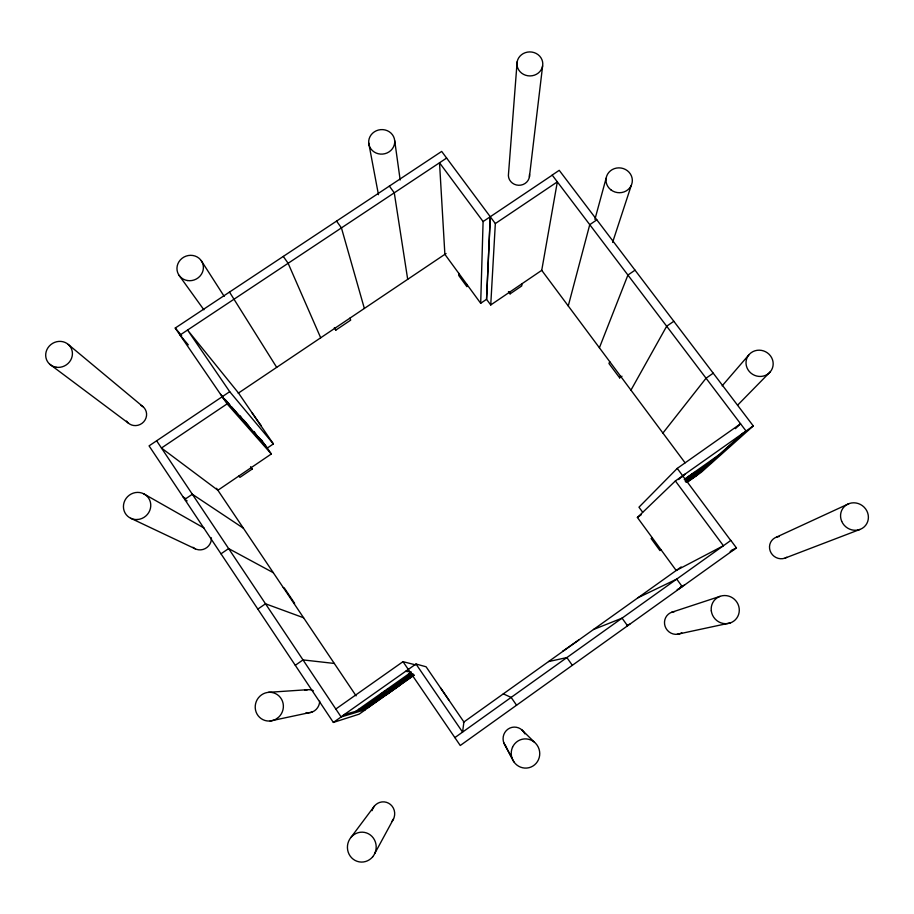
<?xml version="1.0" encoding="UTF-8"?>
<svg xmlns="http://www.w3.org/2000/svg" width="914" height="914" viewBox="0 0 914 914"><rect width="100%" height="100%" fill="white"/><g stroke="black" fill="none" stroke-linecap="round" stroke-linejoin="round"><path stroke-width="1.37" d="M480.695 303.288L483.095 221.554L439.52 162.783L444.878 254.332L480.695 303.288L486.556 299.312L490.281 216.767L441.679 151.416L175.237 328.046L227.106 403.885L271.309 453.984L217.886 490.258L161.458 448.02L227.106 403.885M490.738 304.968L495.331 223.564L490.281 216.767L486.556 299.312L490.738 304.968L541.728 270.338L557.334 181.875L495.331 223.564M517.13 61.878L508.527 173.569A10.58 9.997 1.8 0 0 518.592 185.268A10.58 9.997 1.8 0 0 529.503 174.346M522.008 283.728L521.711 285.956L510.092 293.851L510.32 291.669M529.4 176.95L542.619 65.911A12.922 12.008 1.4 0 0 525.31 52.669A12.922 12.008 1.4 0 0 521.677 73.177A12.922 12.008 1.4 0 0 542.619 65.911M568.257 305.962L589.747 224.673L596.842 219.863M594.911 219.36L606.142 178.161M612.597 242.381L631.243 185.485M599.401 347.777L627.918 275.045L635.036 270.178M609.764 361.693L608.952 363.498L619.646 377.848L621.977 376.237M619.646 377.848L620.503 376.122M374.774 853.47L393.568 818.864M630.957 390.141L666.672 326.229L673.824 321.282M350.93 837.453L374.397 806.079M662.913 433.053L706.054 378.213L713.24 373.186M722.151 385.845L748.852 354.883M449.162 700.478L440.502 687.819M737.575 405.199L770.365 371.724A13.699 13.013 24.8 0 0 761.385 350.37A13.699 13.013 24.8 0 0 747.035 367.851A13.699 13.013 24.8 0 0 770.365 371.724M735.393 428.655L740.569 423.776L677.24 468.402L638.966 507.19L642.645 512.194M675.377 480.947L723.408 545.738L676.189 570.485L637.389 517.461L675.377 480.947L753.273 425.935L559.231 170.324L552.182 175.065L746.053 431.02L695.291 476.525M678.656 479.587L682.678 475.794L730.754 540.494M682.221 476.822L685.294 473.909M685.306 479.576L689.053 476.114M685.009 480.41L692.275 473.715M694.297 472.412L687.031 479.096L707.356 464.735M692.938 478.193L743.185 433.053M692.126 478.445L699.347 471.944L685.466 481.747M700.501 470.904L715.296 457.583M753.273 425.935L701.198 472.344L687.145 482.272M652.185 537.683L651.111 538.506L659.954 550.582L661.073 549.828M463.375 722.368L681.193 566.92M454.864 737.609L730.857 540.414L736.433 547.909L460.256 745.504L403.005 661.667L335.815 709.024M341.036 716.85L415.984 664.01L426.073 666.774L463.912 721.98L462.564 732.103L415.984 664.01M267.288 448.089L222.228 396.745L267.299 448.054L273.377 443.918L229.711 391.683L149.062 445.872L333.359 722.437L341.116 716.964L365.36 709.641L414.145 675.172M344.121 714.679L355.82 711.298L411.46 672.007M684.232 479.393L718.575 455.149M362.31 708.304L383.891 693.075M389.25 689.282L410.717 674.121M687.591 478.57L707.973 464.175M362.595 708.224L384.108 693.029M389.467 689.259L410.877 674.132M363.452 709.115L413.094 674.052M685.386 481.587L702.375 469.693M412.911 674.292L392.243 688.893L394.734 688.562M355.82 711.298L367.405 707.984L413.962 675.092M686.517 482.409L693.955 477.268M637.389 517.461L641.377 514.651M365.417 709.732L359.145 714.165L333.359 722.437M295.291 665.301L303.002 659.908L334.307 663.45M257.839 609.101L265.517 603.788L303.597 617.773M220.994 553.815L228.637 548.583L273.309 572.701M250.573 466.711L252.173 469.053L239.994 477.325L238.657 476.16M483.095 221.554L552.25 175.157M238.188 393.237L446.066 253.532M334.284 327.829L335.884 330.08L350.668 320.14L349.993 318.095M446.626 158.065L180.024 335.05L188.284 344.852M731.337 550.411L736.433 547.909M730.16 551.53L733.976 549.668M638.063 597.699L676.726 579.099L682.255 586.674L679.696 587.782M776.432 537.135L849.015 503.625M680.793 586.685L684.483 585.074M677.205 589.553L679.776 588.445M593.494 629.506L622.057 618.15L627.564 625.804M785.046 558.1L859.948 529.446M578.722 640.051L562.864 651.134L563.424 650.962M627.13 625.107L629.803 624.193M671.619 612.289L719.958 596.385M358.916 709.241L365.783 707.356M369.656 706.282L366.32 707.208L387.079 692.538L389.741 692.092M548.571 661.565L566.863 657.577L572.335 665.312M677.125 634.316L730.537 622.857M270.144 721.009L311.971 712.109M386.542 694.674L399.018 685.854M381.172 693.52L386.656 692.606M383.709 691.601L392.437 690.299M386.702 689.613L391.843 688.939M268.442 692.332L307.572 689.693M408.866 673.972L412.614 674.269M405.542 671.322L410.272 671.87M403.005 661.667L415.539 664.878M293.565 602.852L294.605 603.297L284.345 588.033L283.249 587.496M503.306 693.875L511.132 697.393L516.57 705.22M130.759 518.284L195.299 548.846M143.429 493.64L204.142 528.098M187.13 500.906L184.742 499.41L192.34 494.257L243.398 528.212M183.108 496.953L185.451 498.438M49.893 364.355L128.36 423.125M68.207 344.395L143.087 406.753M250.904 467.842L252.173 469.053M521.825 729.84L534.541 742.294M220.503 394.151L223.267 397.316M225.118 399.418L229.722 404.685M231.573 406.787L265.86 445.952L271.309 453.984M243.158 419.457L248.768 425.878M258.628 437.178L262.786 441.93L261.175 439.577M175.237 328.046L181.657 335.689M259.953 424.336L261.164 425.798L251.967 412.66M541.659 270.247L685.066 462.804M677.24 468.402L682.689 475.737M508.447 291.612L510.092 293.851M389.364 186.102L394.277 192.82L407.69 279.318M179.053 275.32L203.891 309.8M336.558 221.108L341.436 227.894L364.355 308.452M283.283 256.423L288.127 263.289L320.688 337.792M229.505 292.069L276.691 367.359M273.377 443.918L238.508 393.02L187.553 330.045L229.711 391.683M263.278 442.502L264.889 444.844M254.115 431.522L257.268 436.149M240.222 415.904L242.633 419.435M216.549 488.282L356.083 695.851M156.625 440.788L341.116 716.964M201.286 260.684L224.181 296.353M505.191 745.516L513.874 761.83M503.797 742.796L512.126 758.437M335.118 328.092L335.884 330.08M368.708 142.961L378.453 194.682M394.699 140.71A13.047 12.259 -7.4 0 1 376.088 153.015A13.047 12.259 -7.4 0 1 374.329 131.856A13.047 12.259 -7.4 0 1 394.699 140.71L400.172 180.001M458.702 273.229L458.759 275.514L466.917 286.676L466.905 284.448M319.672 701.221A11.631 11.299 -67.4 0 1 306.099 712.623M304.67 690.344A11.631 11.299 -67.4 0 1 313.319 690.733M372.032 810.661A11.951 11.539 -83.2 0 1 388.599 803.212A11.951 11.539 -83.2 0 1 391.923 821.492M211.408 537.832A11.265 10.865 -43.5 0 1 192.911 547.292M140.767 405.268A11.048 10.5 -34 0 1 143.738 421.788A11.048 10.5 -34 0 1 126.543 421.068M681.764 632.842A11.528 11.174 49.4 0 1 665.118 626.41A11.528 11.174 49.4 0 1 674.486 611.649M786.794 557.266A11.448 10.945 40.2 0 1 770.182 550.982A11.448 10.945 40.2 0 1 779.265 536.507M506.493 747.092A11.733 11.448 78.9 0 1 507.898 729.201A11.733 11.448 78.9 0 1 524.887 733.873M277.079 718.461A14.475 14.007 -64.7 0 0 275.582 693.635A14.475 14.007 -64.7 0 0 255.235 707.916A14.475 14.007 -64.7 0 0 277.079 718.461M372.706 856.772A14.978 14.384 -82.2 0 0 364.492 832.391A14.978 14.384 -82.2 0 0 348.223 852.214A14.978 14.384 -82.2 0 0 372.706 856.772M137.706 519.506A13.95 13.31 -41.1 0 0 148.639 498.153A13.95 13.31 -41.1 0 0 124.978 500.255A13.95 13.31 -41.1 0 0 137.706 519.506M610.94 189.872A13.196 12.419 8.4 0 0 632.191 182.377A13.196 12.419 8.4 0 0 614.368 168.633A13.196 12.419 8.4 0 0 610.94 189.872M187.416 280.541A13.333 12.59 -22.7 0 0 202.759 263.609A13.333 12.59 -22.7 0 0 180.355 259.907A13.333 12.59 -22.7 0 0 187.416 280.541M56.028 367.2A13.607 12.75 -32.4 0 0 71.852 349.879A13.607 12.75 -32.4 0 0 49.299 346.063A13.607 12.75 -32.4 0 0 56.028 367.2M711.298 610.86A14.327 13.801 46.6 0 0 733.725 621.154A14.327 13.801 46.6 0 0 730.697 596.853A14.327 13.801 46.6 0 0 711.298 610.86M841.68 521.266A14.213 13.436 38.2 0 0 865.627 525.356A14.213 13.436 38.2 0 0 856.121 503.008A14.213 13.436 38.2 0 0 841.68 521.266M512.514 747.286A14.635 14.247 78 0 0 526.864 768.057A14.635 14.247 78 0 0 537.089 745.127A14.635 14.247 78 0 0 512.514 747.286"/></g></svg>
